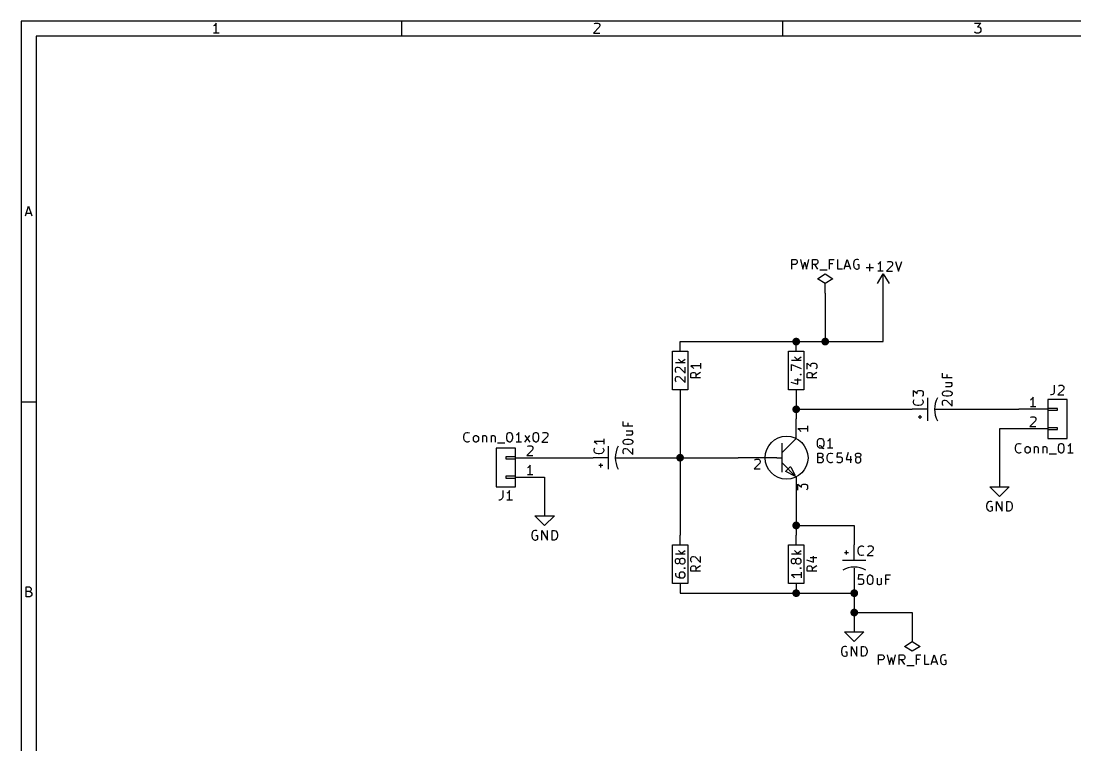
# Model space of a CAD drawing. Extents: x 10 to 287, y -200 to -10.
# Drawn here: x 10 to 148.3, y -105 to -10 of the extents above; entities that cross this region are included whole.
import ezdxf

# ---------------------------------------------------------------- set-up
doc = ezdxf.new("R2010")
doc.units = 0
doc.header["$MEASUREMENT"] = 0

msp = doc.modelspace()

# ---------------------------------------------------------------- linework, layer by layer
at = {"layer": 'Cyan 2'}
for p, q in [((111.176, -42.5704), (111.176, -41.3004)), ((111.176, -41.3004), (111.658, -41.3004)), ((111.658, -41.3004), (111.785, -41.3512)), ((111.785, -41.3512), (111.836, -41.402)), ((111.836, -41.402), (111.887, -41.529)), ((112.319, -41.3004), (112.624, -42.5704)), ((113.106, -42.5704), (113.411, -41.3004)), ((113.894, -42.5704), (113.894, -41.3004)), ((113.894, -41.3004), (114.376, -41.3004)), ((114.376, -41.3004), (114.503, -41.3512)), ((114.503, -41.3512), (114.554, -41.402)), ((114.554, -41.402), (114.605, -41.529)), ((116.129, -42.5704), (116.129, -41.3004)), ((116.129, -41.3004), (116.738, -41.3004)), ((117.221, -42.5704), (117.221, -41.3004)), ((118.059, -42.5704), (118.466, -41.3004)), ((118.466, -41.3004), (118.897, -42.5704)), ((119.38, -41.4782), (119.329, -41.6052)), ((119.507, -41.3512), (119.38, -41.4782)), ((119.685, -41.3004), (119.507, -41.3512)), ((119.863, -41.3004), (119.685, -41.3004)), ((119.99, -41.3512), (119.863, -41.3004)), ((111.658, -41.9608), (111.176, -41.9608)), ((111.785, -41.8846), (111.658, -41.9608)), ((111.836, -41.8338), (111.785, -41.8846)), ((111.887, -41.7068), (111.836, -41.8338)), ((111.887, -41.529), (111.887, -41.7068)), ((112.624, -42.5704), (112.878, -41.656)), ((112.878, -41.656), (113.106, -42.5704)), ((114.376, -41.9608), (113.894, -41.9608)), ((114.605, -42.5704), (114.198, -41.9608)), ((114.503, -41.8846), (114.376, -41.9608)), ((114.554, -41.8338), (114.503, -41.8846)), ((114.605, -41.7068), (114.554, -41.8338)), ((114.605, -41.529), (114.605, -41.7068)), ((114.859, -42.672), (115.824, -42.672)), ((116.561, -41.8846), (116.129, -41.8846)), ((117.831, -42.5704), (117.221, -42.5704)), ((118.186, -42.1894), (118.77, -42.1894)), ((119.329, -41.6052), (119.278, -41.8338)), ((119.278, -41.8338), (119.278, -42.0116)), ((119.278, -42.0116), (119.329, -42.2656)), ((119.329, -42.2656), (119.38, -42.3672)), ((119.38, -42.3672), (119.507, -42.4942)), ((119.507, -42.4942), (119.685, -42.5704)), ((119.685, -42.5704), (119.812, -42.5704)), ((120.04, -42.0116), (119.812, -42.0116)), ((119.812, -42.5704), (119.99, -42.4942)), ((119.99, -42.4942), (120.04, -42.4434)), ((120.04, -42.4434), (120.04, -42.0116)), ((120.955, -42.3418), (121.92, -42.3418)), ((121.437, -42.8244), (121.437, -41.8592)), ((122.58, -41.8592), (122.479, -41.91)), ((123.19, -42.8244), (122.479, -42.8244)), ((122.707, -41.7322), (122.58, -41.8592)), ((122.834, -41.5544), (122.707, -41.7322)), ((122.834, -42.8244), (122.834, -41.5544)), ((124.358, -42.0878), (123.622, -42.8244)), ((123.622, -42.8244), (124.409, -42.8244)), ((123.698, -41.656), (123.749, -41.6052)), ((123.749, -41.6052), (123.876, -41.5544)), ((123.876, -41.5544), (124.181, -41.5544)), ((124.181, -41.5544), (124.282, -41.6052)), ((124.282, -41.6052), (124.358, -41.656)), ((124.358, -41.656), (124.409, -41.783)), ((124.409, -41.91), (124.358, -42.0878)), ((124.409, -41.783), (124.409, -41.91)), ((124.79, -41.5544), (125.197, -42.8244)), ((125.197, -42.8244), (125.628, -41.5544)), ((97.1804, -54.864), (95.9104, -54.864)), ((96.3168, -54.3814), (96.7994, -54.864)), ((96.6978, -54.737), (97.1804, -54.3814)), ((99.2124, -55.245), (97.9424, -55.245)), ((97.9424, -55.245), (98.1202, -55.372)), ((99.2124, -54.8894), (99.2124, -55.6006)), ((112.42, -54.5592), (111.15, -54.5592)), ((111.15, -55.9054), (111.15, -55.0672)), ((111.15, -55.0672), (112.42, -55.6006)), ((111.557, -54.0766), (112.039, -54.5592)), ((111.938, -54.4322), (112.42, -54.0766)), ((113.182, -55.6768), (113.182, -54.8894)), ((113.182, -54.8894), (113.665, -55.3212)), ((113.665, -55.118), (113.716, -55.0164)), ((113.665, -55.3212), (113.665, -55.118)), ((113.716, -55.0164), (113.767, -54.9402)), ((113.767, -54.9402), (113.894, -54.8894)), ((113.894, -54.8894), (114.198, -54.8894)), ((114.198, -54.8894), (114.325, -54.9402)), ((114.325, -54.9402), (114.376, -55.0164)), ((114.376, -55.0164), (114.452, -55.118)), ((114.452, -55.118), (114.452, -55.499)), ((95.9104, -55.6514), (95.9612, -55.5498)), ((95.9104, -55.9562), (95.9104, -55.6514)), ((95.9612, -56.0832), (95.9104, -55.9562)), ((95.9612, -55.5498), (96.012, -55.4736)), ((96.012, -56.134), (95.9612, -56.0832)), ((95.9612, -56.769), (96.012, -56.6928)), ((96.012, -55.4736), (96.139, -55.4228)), ((96.012, -56.6928), (96.139, -56.642)), ((96.139, -55.4228), (96.266, -55.4228)), ((96.139, -56.642), (96.266, -56.642)), ((96.266, -55.4228), (96.4438, -55.4736)), ((96.266, -56.642), (96.4438, -56.6928)), ((96.4438, -55.4736), (97.1804, -56.2102)), ((96.4438, -56.6928), (97.1804, -57.4294)), ((97.1804, -56.2102), (97.1804, -55.4228)), ((97.1804, -57.4294), (97.1804, -56.642)), ((97.9424, -56.3372), (97.9932, -56.2102)), ((97.9424, -56.8198), (97.9424, -56.3372)), ((97.9932, -56.2102), (98.044, -56.1594)), ((98.044, -56.1594), (98.171, -56.1086)), ((98.1202, -55.372), (98.2472, -55.499)), ((98.171, -56.1086), (98.3488, -56.1086)), ((98.2472, -55.499), (98.298, -55.6006)), ((98.3488, -56.1086), (98.4758, -56.1594)), ((98.4758, -56.1594), (98.5266, -56.2102)), ((98.5266, -56.2102), (98.6028, -56.3372)), ((99.2124, -56.1086), (98.6028, -56.515)), ((98.6028, -56.3372), (98.6028, -56.8198)), ((112.293, -56.388), (112.344, -56.3372)), ((112.344, -56.4388), (112.293, -56.388)), ((112.293, -56.388), (112.42, -56.388)), ((112.344, -56.3372), (112.42, -56.388)), ((112.42, -56.388), (112.344, -56.4388)), ((113.182, -56.3372), (113.233, -56.2102)), ((113.182, -56.8198), (113.182, -56.3372)), ((113.233, -56.2102), (113.284, -56.1594)), ((113.284, -56.1594), (113.411, -56.1086)), ((113.411, -56.1086), (113.589, -56.1086)), ((113.589, -56.1086), (113.716, -56.1594)), ((113.716, -56.1594), (113.767, -56.2102)), ((113.767, -56.2102), (113.843, -56.3372)), ((114.452, -56.1086), (113.843, -56.515)), ((113.843, -56.3372), (113.843, -56.8198)), ((114.376, -55.6006), (114.325, -55.6768)), ((114.452, -55.499), (114.376, -55.6006)), ((130.962, -56.8198), (130.962, -56.2102)), ((131.547, -56.388), (131.547, -56.8198)), ((95.9104, -56.8706), (95.9612, -56.769)), ((95.9104, -57.1754), (95.9104, -56.8706)), ((95.9612, -57.3024), (95.9104, -57.1754)), ((96.012, -57.3532), (95.9612, -57.3024)), ((99.2124, -56.8198), (97.9424, -56.8198)), ((111.074, -57.3786), (111.989, -57.658)), ((111.557, -57.0738), (112.42, -57.0738)), ((111.989, -57.658), (111.989, -56.896)), ((114.452, -56.8198), (113.182, -56.8198)), ((132.232, -56.8198), (130.962, -56.8198)), ((131.369, -57.4294), (132.232, -57.4294)), ((131.369, -57.9628), (132.029, -57.9628)), ((132.029, -57.9628), (132.156, -57.912)), ((132.156, -57.4802), (132.105, -57.4294)), ((132.232, -57.6072), (132.156, -57.4802)), ((132.156, -57.912), (132.232, -57.785)), ((132.232, -57.785), (132.232, -57.6072)), ((145.618, -57.8104), (145.618, -58.6994)), ((146.177, -57.912), (146.228, -57.8612)), ((146.228, -57.8612), (146.355, -57.8104)), ((146.355, -57.8104), (146.66, -57.8104)), ((146.66, -57.8104), (146.761, -57.8612)), ((146.761, -57.8612), (146.837, -57.912)), ((146.837, -57.912), (146.888, -58.039)), ((146.888, -58.039), (146.888, -58.166)), ((127.152, -59.2582), (127.152, -58.4708)), ((127.152, -58.4708), (127.635, -58.9026)), ((127.635, -58.6994), (127.686, -58.5978)), ((127.635, -58.9026), (127.635, -58.6994)), ((127.686, -58.5978), (127.737, -58.5216)), ((127.737, -58.5216), (127.864, -58.4708)), ((127.864, -58.4708), (128.168, -58.4708)), ((128.168, -58.4708), (128.295, -58.5216)), ((128.295, -58.5216), (128.346, -58.5978)), ((128.346, -59.182), (128.295, -59.2582)), ((128.346, -58.5978), (128.422, -58.6994)), ((128.422, -59.0804), (128.346, -59.182)), ((128.422, -58.6994), (128.422, -59.0804)), ((130.962, -58.8264), (131.013, -58.6994)), ((130.962, -58.9534), (130.962, -58.8264)), ((131.013, -59.055), (130.962, -58.9534)), ((131.013, -58.6994), (131.064, -58.6486)), ((131.064, -59.1312), (131.013, -59.055)), ((131.064, -58.6486), (131.191, -58.5724)), ((131.191, -59.182), (131.064, -59.1312)), ((131.191, -58.5724), (131.445, -58.5216)), ((131.445, -59.2328), (131.191, -59.182)), ((131.445, -58.5216), (131.75, -58.5216)), ((131.75, -59.2328), (131.445, -59.2328)), ((131.75, -58.5216), (131.978, -58.5724)), ((131.978, -59.182), (131.75, -59.2328)), ((131.978, -58.5724), (132.105, -58.6486)), ((132.105, -59.1312), (131.978, -59.182)), ((132.105, -58.6486), (132.156, -58.6994)), ((132.156, -59.055), (132.105, -59.1312)), ((132.156, -58.6994), (132.232, -58.8264)), ((132.232, -58.9534), (132.156, -59.055)), ((132.232, -58.8264), (132.232, -58.9534)), ((145.263, -59.0804), (145.136, -59.0804)), ((145.44, -59.0042), (145.263, -59.0804)), ((145.567, -58.8772), (145.44, -59.0042)), ((145.618, -58.6994), (145.567, -58.8772)), ((146.837, -58.3438), (146.101, -59.0804)), ((146.101, -59.0804), (146.888, -59.0804)), ((146.888, -58.166), (146.837, -58.3438)), ((127.152, -59.9186), (127.203, -59.7408)), ((127.152, -60.0456), (127.152, -59.9186)), ((127.203, -60.2234), (127.152, -60.0456)), ((127.203, -59.7408), (127.254, -59.69)), ((127.33, -60.3504), (127.203, -60.2234)), ((127.457, -60.4012), (127.33, -60.3504)), ((127.686, -60.452), (127.457, -60.4012)), ((127.864, -60.452), (127.686, -60.452)), ((128.118, -60.4012), (127.864, -60.452)), ((128.219, -60.3504), (128.118, -60.4012)), ((128.346, -60.2234), (128.219, -60.3504)), ((128.295, -59.69), (128.346, -59.7408)), ((128.346, -59.7408), (128.422, -59.9186)), ((128.422, -60.0456), (128.346, -60.2234)), ((128.422, -59.9186), (128.422, -60.0456)), ((130.962, -59.9694), (131.013, -59.8678)), ((130.962, -60.2742), (130.962, -59.9694)), ((131.013, -60.4012), (130.962, -60.2742)), ((131.013, -59.8678), (131.064, -59.7916)), ((131.064, -60.452), (131.013, -60.4012)), ((131.064, -59.7916), (131.191, -59.7408)), ((131.191, -59.7408), (131.318, -59.7408)), ((131.318, -59.7408), (131.496, -59.7916)), ((131.496, -59.7916), (132.232, -60.5282)), ((132.232, -60.5282), (132.232, -59.7408)), ((89.0524, -63.1698), (89.0524, -62.5602)), ((90.3224, -63.1698), (89.0524, -63.1698)), ((89.6366, -62.738), (89.6366, -63.1698)), ((68.1228, -64.516), (68.1736, -64.2874)), ((68.1228, -64.6938), (68.1228, -64.516)), ((68.1736, -64.9478), (68.1228, -64.6938)), ((68.1736, -64.2874), (68.2244, -64.1604)), ((68.2244, -65.0494), (68.1736, -64.9478)), ((68.2244, -64.1604), (68.3514, -64.0334)), ((68.3514, -64.0334), (68.5292, -63.9826)), ((68.5292, -63.9826), (68.6562, -63.9826)), ((68.6562, -63.9826), (68.834, -64.0334)), ((68.834, -64.0334), (68.8848, -64.0842)), ((69.3928, -64.643), (69.4436, -64.516)), ((69.3928, -64.9986), (69.3928, -64.643)), ((69.4436, -65.1256), (69.3928, -64.9986)), ((69.4436, -64.516), (69.4944, -64.4652)), ((69.4944, -64.4652), (69.6214, -64.389)), ((69.6214, -64.389), (69.7992, -64.389)), ((69.7992, -64.389), (69.9262, -64.4652)), ((69.9262, -64.4652), (69.977, -64.516)), ((69.977, -64.516), (70.0532, -64.643)), ((70.0532, -64.9986), (69.977, -65.1256)), ((70.0532, -64.643), (70.0532, -64.9986)), ((70.5866, -64.389), (70.5866, -65.2526)), ((70.5866, -64.516), (70.6374, -64.4652)), ((70.6374, -64.4652), (70.7644, -64.389)), ((70.7644, -64.389), (70.9422, -64.389)), ((70.9422, -64.389), (71.0692, -64.4652)), ((71.0692, -64.4652), (71.12, -64.5668)), ((71.12, -64.5668), (71.12, -65.2526)), ((71.7296, -64.389), (71.7296, -65.2526)), ((71.7296, -64.516), (71.7804, -64.4652)), ((71.7804, -64.4652), (71.9074, -64.389)), ((71.9074, -64.389), (72.0852, -64.389)), ((72.0852, -64.389), (72.2122, -64.4652)), ((72.2122, -64.4652), (72.263, -64.5668)), ((72.263, -64.5668), (72.263, -65.2526)), ((73.787, -64.4652), (73.8378, -64.2112)), ((73.787, -64.77), (73.787, -64.4652)), ((73.8378, -64.9986), (73.787, -64.77)), ((73.8378, -64.2112), (73.8886, -64.0842)), ((73.8886, -65.1256), (73.8378, -64.9986)), ((73.8886, -64.0842), (73.9648, -64.0334)), ((73.9648, -64.0334), (74.0664, -63.9826)), ((74.0664, -63.9826), (74.1934, -63.9826)), ((74.1934, -63.9826), (74.3204, -64.0334)), ((74.3204, -64.0334), (74.3712, -64.0842)), ((74.3712, -64.0842), (74.4474, -64.2112)), ((74.4474, -64.9986), (74.3712, -65.1256)), ((74.4474, -64.2112), (74.4982, -64.4652)), ((74.4982, -64.77), (74.4474, -64.9986)), ((74.4982, -64.4652), (74.4982, -64.77)), ((75.1078, -64.2874), (75.0062, -64.3382)), ((75.2348, -64.1604), (75.1078, -64.2874)), ((75.3618, -63.9826), (75.2348, -64.1604)), ((75.3618, -65.2526), (75.3618, -63.9826)), ((76.1492, -65.2526), (76.8096, -64.389)), ((76.1492, -64.389), (76.8096, -65.2526)), ((77.2414, -64.4652), (77.2922, -64.2112)), ((77.2414, -64.77), (77.2414, -64.4652)), ((77.2922, -64.9986), (77.2414, -64.77)), ((77.2922, -64.2112), (77.343, -64.0842)), ((77.343, -65.1256), (77.2922, -64.9986)), ((77.343, -64.0842), (77.4192, -64.0334)), ((77.4192, -64.0334), (77.5208, -63.9826)), ((77.5208, -63.9826), (77.6478, -63.9826)), ((77.6478, -63.9826), (77.7748, -64.0334)), ((77.7748, -64.0334), (77.8256, -64.0842)), ((77.8256, -64.0842), (77.9018, -64.2112)), ((77.9018, -64.9986), (77.8256, -65.1256)), ((77.9018, -64.2112), (77.9526, -64.4652)), ((77.9526, -64.77), (77.9018, -64.9986)), ((77.9526, -64.4652), (77.9526, -64.77)), ((79.121, -64.516), (78.3844, -65.2526)), ((78.4606, -64.0842), (78.5114, -64.0334)), ((78.5114, -64.0334), (78.6384, -63.9826)), ((78.6384, -63.9826), (78.9432, -63.9826)), ((78.9432, -63.9826), (79.0448, -64.0334)), ((79.0448, -64.0334), (79.121, -64.0842)), ((79.121, -64.0842), (79.1718, -64.2112)), ((79.1718, -64.3382), (79.121, -64.516)), ((79.1718, -64.2112), (79.1718, -64.3382)), ((86.5124, -64.8208), (86.5124, -65.532)), ((89.1032, -65.0494), (89.154, -64.9986)), ((89.154, -64.9986), (89.281, -64.9224)), ((89.281, -64.9224), (89.535, -64.8716)), ((89.4588, -63.7794), (90.3224, -63.7794)), ((89.4588, -64.3128), (90.1192, -64.3128)), ((89.535, -64.8716), (89.8398, -64.8716)), ((89.8398, -64.8716), (90.0684, -64.9224)), ((90.0684, -64.9224), (90.1954, -64.9986)), ((90.1192, -64.3128), (90.2462, -64.262)), ((90.2462, -63.8302), (90.1954, -63.7794)), ((90.1954, -64.9986), (90.2462, -65.0494)), ((90.3224, -63.9572), (90.2462, -63.8302)), ((90.2462, -64.262), (90.3224, -64.135)), ((90.3224, -64.135), (90.3224, -63.9572)), ((114.554, -65.2018), (114.605, -64.9732)), ((114.605, -64.9732), (114.732, -64.8462)), ((114.732, -64.8462), (114.833, -64.7954)), ((114.833, -64.7954), (115.087, -64.7954)), ((115.087, -64.7954), (115.214, -64.8462)), ((115.214, -64.8462), (115.316, -64.9732)), ((115.316, -64.9732), (115.392, -65.2018)), ((116.103, -64.9732), (115.976, -65.1002)), ((116.23, -64.7954), (116.103, -64.9732)), ((116.23, -66.0654), (116.23, -64.7954)), ((68.3514, -65.1764), (68.2244, -65.0494)), ((68.5292, -65.2526), (68.3514, -65.1764)), ((68.6562, -65.2526), (68.5292, -65.2526)), ((68.834, -65.1764), (68.6562, -65.2526)), ((68.8848, -65.1256), (68.834, -65.1764)), ((69.4944, -65.1764), (69.4436, -65.1256)), ((69.6214, -65.2526), (69.4944, -65.1764)), ((69.7992, -65.2526), (69.6214, -65.2526)), ((69.9262, -65.1764), (69.7992, -65.2526)), ((69.977, -65.1256), (69.9262, -65.1764)), ((72.5678, -65.3542), (73.533, -65.3542)), ((73.9648, -65.1764), (73.8886, -65.1256)), ((74.0664, -65.2526), (73.9648, -65.1764)), ((74.1934, -65.2526), (74.0664, -65.2526)), ((74.3204, -65.1764), (74.1934, -65.2526)), ((74.3712, -65.1256), (74.3204, -65.1764)), ((75.7174, -65.2526), (75.0062, -65.2526)), ((77.4192, -65.1764), (77.343, -65.1256)), ((77.5208, -65.2526), (77.4192, -65.1764)), ((77.6478, -65.2526), (77.5208, -65.2526)), ((77.7748, -65.1764), (77.6478, -65.2526)), ((77.8256, -65.1256), (77.7748, -65.1764)), ((78.3844, -65.2526), (79.1718, -65.2526)), ((86.5124, -65.1764), (85.2424, -65.1764)), ((85.2424, -65.1764), (85.4202, -65.3034)), ((85.2424, -66.2686), (85.2932, -66.0908)), ((85.2424, -66.3956), (85.2424, -66.2686)), ((85.2932, -66.5734), (85.2424, -66.3956)), ((85.2932, -66.0908), (85.344, -66.04)), ((85.4202, -65.3034), (85.5472, -65.4304)), ((85.5472, -65.4304), (85.598, -65.532)), ((86.3854, -66.04), (86.4362, -66.0908)), ((86.4362, -66.0908), (86.5124, -66.2686)), ((86.5124, -66.3956), (86.4362, -66.5734)), ((86.5124, -66.2686), (86.5124, -66.3956)), ((89.0524, -65.1764), (89.1032, -65.0494)), ((89.0524, -65.3034), (89.0524, -65.1764)), ((89.1032, -65.405), (89.0524, -65.3034)), ((89.0524, -66.3194), (89.1032, -66.2178)), ((89.0524, -66.6242), (89.0524, -66.3194)), ((89.154, -65.4812), (89.1032, -65.405)), ((89.1032, -66.2178), (89.154, -66.1416)), ((89.281, -65.532), (89.154, -65.4812)), ((89.154, -66.1416), (89.281, -66.0908)), ((89.535, -65.5828), (89.281, -65.532)), ((89.281, -66.0908), (89.408, -66.0908)), ((89.408, -66.0908), (89.5858, -66.1416)), ((89.8398, -65.5828), (89.535, -65.5828)), ((89.5858, -66.1416), (90.3224, -66.8782)), ((90.0684, -65.532), (89.8398, -65.5828)), ((90.1954, -65.4812), (90.0684, -65.532)), ((90.2462, -65.405), (90.1954, -65.4812)), ((90.2462, -65.0494), (90.3224, -65.1764)), ((90.3224, -65.3034), (90.2462, -65.405)), ((90.3224, -65.1764), (90.3224, -65.3034)), ((90.3224, -66.8782), (90.3224, -66.0908)), ((114.554, -65.6336), (114.554, -65.2018)), ((114.605, -65.8622), (114.554, -65.6336)), ((114.732, -65.9892), (114.605, -65.8622)), ((114.833, -66.0654), (114.732, -65.9892)), ((114.91, -65.7606), (114.783, -65.7606)), ((115.087, -66.0654), (114.833, -66.0654)), ((115.037, -65.8114), (114.91, -65.7606)), ((115.214, -65.9892), (115.037, -65.8114)), ((115.214, -65.9892), (115.087, -66.0654)), ((115.316, -65.8622), (115.214, -65.9892)), ((115.316, -66.1162), (115.214, -65.9892)), ((115.392, -65.6336), (115.316, -65.8622)), ((115.443, -66.167), (115.316, -66.1162)), ((115.392, -65.2018), (115.392, -65.6336)), ((115.976, -65.1002), (115.875, -65.151)), ((116.586, -66.0654), (115.875, -66.0654)), ((140.538, -65.9638), (140.589, -65.7352)), ((140.538, -66.1416), (140.538, -65.9638)), ((140.589, -66.3956), (140.538, -66.1416)), ((140.589, -65.7352), (140.64, -65.6082)), ((140.64, -66.4972), (140.589, -66.3956)), ((140.64, -65.6082), (140.767, -65.4812)), ((140.767, -65.4812), (140.945, -65.4304)), ((140.945, -65.4304), (141.072, -65.4304)), ((141.072, -65.4304), (141.249, -65.4812)), ((141.249, -65.4812), (141.3, -65.532)), ((141.808, -66.0908), (141.859, -65.9638)), ((141.808, -66.4464), (141.808, -66.0908)), ((141.859, -65.9638), (141.91, -65.913)), ((141.91, -65.913), (142.037, -65.8368)), ((142.037, -65.8368), (142.215, -65.8368)), ((142.215, -65.8368), (142.342, -65.913)), ((142.342, -65.913), (142.392, -65.9638)), ((142.392, -65.9638), (142.469, -66.0908)), ((142.469, -66.0908), (142.469, -66.4464)), ((143.002, -65.8368), (143.002, -66.7004)), ((143.002, -65.9638), (143.053, -65.913)), ((143.053, -65.913), (143.18, -65.8368)), ((143.18, -65.8368), (143.358, -65.8368)), ((143.358, -65.8368), (143.485, -65.913)), ((143.485, -65.913), (143.535, -66.0146)), ((143.535, -66.0146), (143.535, -66.7004)), ((144.145, -65.8368), (144.145, -66.7004)), ((144.145, -65.9638), (144.196, -65.913)), ((144.196, -65.913), (144.323, -65.8368)), ((144.323, -65.8368), (144.501, -65.8368)), ((144.501, -65.8368), (144.628, -65.913)), ((144.628, -65.913), (144.678, -66.0146)), ((144.678, -66.0146), (144.678, -66.7004)), ((146.202, -65.913), (146.253, -65.659)), ((146.202, -66.2178), (146.202, -65.913)), ((146.253, -66.4464), (146.202, -66.2178)), ((146.253, -65.659), (146.304, -65.532)), ((146.304, -65.532), (146.38, -65.4812)), ((146.38, -65.4812), (146.482, -65.4304)), ((146.482, -65.4304), (146.609, -65.4304)), ((146.609, -65.4304), (146.736, -65.4812)), ((146.736, -65.4812), (146.787, -65.532)), ((146.787, -65.532), (146.863, -65.659)), ((146.863, -65.659), (146.914, -65.913)), ((146.914, -66.2178), (146.863, -66.4464)), ((146.914, -65.913), (146.914, -66.2178)), ((147.523, -65.7352), (147.422, -65.786)), ((147.65, -65.6082), (147.523, -65.7352)), ((147.777, -65.4304), (147.65, -65.6082)), ((147.777, -66.7004), (147.777, -65.4304)), ((85.4202, -66.7004), (85.2932, -66.5734)), ((85.5472, -66.7512), (85.4202, -66.7004)), ((85.7758, -66.802), (85.5472, -66.7512)), ((85.9536, -66.802), (85.7758, -66.802)), ((86.2076, -66.7512), (85.9536, -66.802)), ((86.3092, -66.7004), (86.2076, -66.7512)), ((86.4362, -66.5734), (86.3092, -66.7004)), ((89.1032, -66.7512), (89.0524, -66.6242)), ((89.154, -66.802), (89.1032, -66.7512)), ((114.605, -67.9704), (114.605, -66.7004)), ((114.605, -66.7004), (115.037, -66.7004)), ((115.037, -67.2846), (114.605, -67.2846)), ((115.037, -66.7004), (115.138, -66.7512)), ((115.138, -67.2338), (115.037, -67.2846)), ((115.037, -67.2846), (115.214, -67.3608)), ((115.138, -66.7512), (115.214, -66.802)), ((115.214, -67.183), (115.138, -67.2338)), ((115.214, -66.802), (115.265, -66.929)), ((115.265, -67.056), (115.214, -67.183)), ((115.214, -67.3608), (115.265, -67.4116)), ((115.265, -66.929), (115.265, -67.056)), ((115.265, -67.4116), (115.316, -67.5386)), ((115.316, -67.7164), (115.265, -67.8434)), ((115.316, -67.5386), (115.316, -67.7164)), ((115.824, -67.2338), (115.875, -67.0052)), ((115.824, -67.4116), (115.824, -67.2338)), ((115.875, -67.6656), (115.824, -67.4116)), ((115.875, -67.0052), (115.926, -66.8782)), ((115.926, -67.7672), (115.875, -67.6656)), ((115.926, -66.8782), (116.053, -66.7512)), ((116.053, -67.8942), (115.926, -67.7672)), ((116.053, -66.7512), (116.23, -66.7004)), ((116.23, -66.7004), (116.357, -66.7004)), ((116.357, -66.7004), (116.535, -66.7512)), ((116.535, -66.7512), (116.586, -66.802)), ((117.145, -66.7004), (117.094, -67.2846)), ((117.094, -67.2846), (117.145, -67.2338)), ((117.754, -66.7004), (117.145, -66.7004)), ((117.145, -67.2338), (117.272, -67.183)), ((117.272, -67.183), (117.577, -67.183)), ((117.577, -67.183), (117.678, -67.2338)), ((117.678, -67.2338), (117.754, -67.2846)), ((117.754, -67.2846), (117.805, -67.4116)), ((117.805, -67.7164), (117.754, -67.8434)), ((117.805, -67.4116), (117.805, -67.7164)), ((118.593, -66.6242), (118.313, -67.5386)), ((118.313, -67.5386), (119.075, -67.5386)), ((118.897, -67.1068), (118.897, -67.9704)), ((119.532, -66.929), (119.583, -66.802)), ((119.532, -67.0052), (119.532, -66.929)), ((119.583, -67.1068), (119.532, -67.0052)), ((119.583, -67.3608), (119.532, -67.4878)), ((119.532, -67.4878), (119.532, -67.7164)), ((119.532, -67.7164), (119.583, -67.8434)), ((119.583, -66.802), (119.634, -66.7512)), ((119.634, -67.183), (119.583, -67.1068)), ((119.634, -67.2846), (119.583, -67.3608)), ((119.634, -66.7512), (119.761, -66.7004)), ((119.761, -67.2338), (119.634, -67.183)), ((119.761, -67.2338), (119.634, -67.2846)), ((119.761, -66.7004), (120.015, -66.7004)), ((120.015, -67.2338), (119.761, -67.2338)), ((120.015, -66.7004), (120.117, -66.7512)), ((120.117, -67.183), (120.015, -67.2338)), ((120.117, -67.2846), (120.015, -67.2338)), ((120.117, -66.7512), (120.193, -66.802)), ((120.193, -67.1068), (120.117, -67.183)), ((120.193, -67.3608), (120.117, -67.2846)), ((120.193, -66.802), (120.244, -66.929)), ((120.244, -67.0052), (120.193, -67.1068)), ((120.244, -67.4878), (120.193, -67.3608)), ((120.193, -67.8434), (120.244, -67.7164)), ((120.244, -66.929), (120.244, -67.0052)), ((120.244, -67.7164), (120.244, -67.4878)), ((140.767, -66.6242), (140.64, -66.4972)), ((140.945, -66.7004), (140.767, -66.6242)), ((141.072, -66.7004), (140.945, -66.7004)), ((141.249, -66.6242), (141.072, -66.7004)), ((141.3, -66.5734), (141.249, -66.6242)), ((141.859, -66.5734), (141.808, -66.4464)), ((141.91, -66.6242), (141.859, -66.5734)), ((142.037, -66.7004), (141.91, -66.6242)), ((142.215, -66.7004), (142.037, -66.7004)), ((142.342, -66.6242), (142.215, -66.7004)), ((142.392, -66.5734), (142.342, -66.6242)), ((142.469, -66.4464), (142.392, -66.5734)), ((144.983, -66.802), (145.948, -66.802)), ((146.304, -66.5734), (146.253, -66.4464)), ((146.38, -66.6242), (146.304, -66.5734)), ((146.482, -66.7004), (146.38, -66.6242)), ((146.609, -66.7004), (146.482, -66.7004)), ((146.736, -66.6242), (146.609, -66.7004)), ((146.787, -66.5734), (146.736, -66.6242)), ((146.863, -66.4464), (146.787, -66.5734)), ((148.133, -66.7004), (147.422, -66.7004)), ((115.087, -67.9704), (114.605, -67.9704)), ((115.214, -67.8942), (115.087, -67.9704)), ((115.265, -67.8434), (115.214, -67.8942)), ((116.23, -67.9704), (116.053, -67.8942)), ((116.357, -67.9704), (116.23, -67.9704)), ((116.535, -67.8942), (116.357, -67.9704)), ((116.586, -67.8434), (116.535, -67.8942)), ((117.145, -67.8942), (117.094, -67.8434)), ((117.272, -67.9704), (117.145, -67.8942)), ((117.577, -67.9704), (117.272, -67.9704)), ((117.678, -67.8942), (117.577, -67.9704)), ((117.754, -67.8434), (117.678, -67.8942)), ((119.583, -67.8434), (119.634, -67.8942)), ((119.634, -67.8942), (119.761, -67.9704)), ((119.761, -67.9704), (120.015, -67.9704)), ((120.015, -67.9704), (120.117, -67.8942)), ((120.117, -67.8942), (120.193, -67.8434)), ((73.2282, -71.6026), (73.2282, -72.4916)), ((73.8886, -71.9074), (73.787, -71.9582)), ((74.0156, -71.7804), (73.8886, -71.9074)), ((74.1426, -71.6026), (74.0156, -71.7804)), ((74.1426, -72.8726), (74.1426, -71.6026)), ((72.8726, -72.8726), (72.7456, -72.8726)), ((73.0504, -72.7964), (72.8726, -72.8726)), ((73.1774, -72.6694), (73.0504, -72.7964)), ((73.2282, -72.4916), (73.1774, -72.6694)), ((74.4982, -72.8726), (73.787, -72.8726)), ((136.855, -73.2282), (136.804, -73.3552)), ((136.982, -73.1012), (136.855, -73.2282)), ((137.16, -73.0504), (136.982, -73.1012)), ((137.338, -73.0504), (137.16, -73.0504)), ((137.465, -73.1012), (137.338, -73.0504)), ((138.074, -74.3204), (138.074, -73.0504)), ((138.074, -73.0504), (138.786, -74.3204)), ((138.786, -74.3204), (138.786, -73.0504)), ((139.395, -74.3204), (139.395, -73.0504)), ((139.395, -73.0504), (139.7, -73.0504)), ((139.7, -73.0504), (139.878, -73.1012)), ((139.878, -73.1012), (140.005, -73.2282)), ((140.005, -73.2282), (140.056, -73.3552)), ((136.804, -73.3552), (136.754, -73.5838)), ((136.754, -73.5838), (136.754, -73.7616)), ((136.754, -73.7616), (136.804, -74.0156)), ((136.804, -74.0156), (136.855, -74.1172)), ((136.855, -74.1172), (136.982, -74.2442)), ((136.982, -74.2442), (137.16, -74.3204)), ((137.16, -74.3204), (137.287, -74.3204)), ((137.516, -73.7616), (137.287, -73.7616)), ((137.287, -74.3204), (137.465, -74.2442)), ((137.465, -74.2442), (137.516, -74.1934)), ((137.516, -74.1934), (137.516, -73.7616)), ((139.7, -74.3204), (139.395, -74.3204)), ((139.878, -74.2442), (139.7, -74.3204)), ((140.005, -74.1172), (139.878, -74.2442)), ((140.056, -74.0156), (140.005, -74.1172)), ((140.056, -73.3552), (140.106, -73.5838)), ((140.106, -73.7616), (140.056, -74.0156)), ((140.106, -73.5838), (140.106, -73.7616)), ((77.1144, -77.1652), (77.0636, -77.3938)), ((77.0636, -77.3938), (77.0636, -77.5716)), ((77.1652, -77.0382), (77.1144, -77.1652)), ((77.2922, -76.9112), (77.1652, -77.0382)), ((77.47, -76.8604), (77.2922, -76.9112)), ((77.6478, -76.8604), (77.47, -76.8604)), ((77.7748, -76.9112), (77.6478, -76.8604)), ((78.3844, -78.1304), (78.3844, -76.8604)), ((78.3844, -76.8604), (79.0956, -78.1304)), ((79.0956, -78.1304), (79.0956, -76.8604)), ((79.7052, -78.1304), (79.7052, -76.8604)), ((79.7052, -76.8604), (80.01, -76.8604)), ((80.01, -76.8604), (80.1878, -76.9112)), ((80.1878, -76.9112), (80.3148, -77.0382)), ((80.3148, -77.0382), (80.3656, -77.1652)), ((80.3656, -77.1652), (80.4164, -77.3938)), ((80.4164, -77.3938), (80.4164, -77.5716)), ((77.0636, -77.5716), (77.1144, -77.8256)), ((77.1144, -77.8256), (77.1652, -77.9272)), ((77.1652, -77.9272), (77.2922, -78.0542)), ((77.2922, -78.0542), (77.47, -78.1304)), ((77.47, -78.1304), (77.597, -78.1304)), ((77.8256, -77.5716), (77.597, -77.5716)), ((77.597, -78.1304), (77.7748, -78.0542)), ((77.7748, -78.0542), (77.8256, -78.0034)), ((77.8256, -78.0034), (77.8256, -77.5716)), ((80.01, -78.1304), (79.7052, -78.1304)), ((80.1878, -78.0542), (80.01, -78.1304)), ((80.3148, -77.9272), (80.1878, -78.0542)), ((80.3656, -77.8256), (80.3148, -77.9272)), ((80.4164, -77.5716), (80.3656, -77.8256)), ((97.1804, -79.9592), (95.9104, -79.9592)), ((96.3168, -79.4766), (96.7994, -79.9592)), ((96.6978, -79.8322), (97.1804, -79.4766)), ((112.42, -79.9592), (111.15, -79.9592)), ((111.557, -79.4766), (112.039, -79.9592)), ((111.938, -79.8322), (112.42, -79.4766)), ((119.888, -79.4258), (119.939, -79.1972)), ((119.888, -79.6036), (119.888, -79.4258)), ((119.939, -79.8576), (119.888, -79.6036)), ((119.939, -79.1972), (119.99, -79.0702)), ((119.99, -79.9592), (119.939, -79.8576)), ((119.99, -79.0702), (120.117, -78.9432)), ((120.117, -80.0862), (119.99, -79.9592)), ((120.117, -78.9432), (120.294, -78.8924)), ((120.294, -80.1624), (120.117, -80.0862)), ((120.294, -78.8924), (120.421, -78.8924)), ((120.421, -80.1624), (120.294, -80.1624)), ((120.421, -78.8924), (120.599, -78.9432)), ((120.599, -80.0862), (120.421, -80.1624)), ((120.599, -78.9432), (120.65, -78.994)), ((120.65, -80.0354), (120.599, -80.0862)), ((121.818, -79.4258), (121.082, -80.1624)), ((121.082, -80.1624), (121.869, -80.1624)), ((121.158, -78.994), (121.209, -78.9432)), ((121.209, -78.9432), (121.336, -78.8924)), ((121.336, -78.8924), (121.641, -78.8924)), ((121.641, -78.8924), (121.742, -78.9432)), ((121.742, -78.9432), (121.818, -78.994)), ((121.818, -78.994), (121.869, -79.121)), ((121.869, -79.248), (121.818, -79.4258)), ((121.869, -79.121), (121.869, -79.248)), ((95.9104, -80.7466), (95.9612, -80.645)), ((95.9104, -81.0006), (95.9104, -80.7466)), ((95.9612, -81.1276), (95.9104, -81.0006)), ((95.9612, -80.645), (96.012, -80.5688)), ((96.012, -81.1784), (95.9612, -81.1276)), ((96.012, -80.5688), (96.139, -80.518)), ((96.139, -81.2292), (96.012, -81.1784)), ((96.139, -80.518), (96.2152, -80.518)), ((96.2152, -81.2292), (96.139, -81.2292)), ((96.2152, -80.518), (96.3168, -80.5688)), ((96.3168, -81.1784), (96.2152, -81.2292)), ((96.3168, -80.5688), (96.393, -80.645)), ((96.393, -81.1276), (96.3168, -81.1784)), ((96.393, -80.645), (96.4438, -80.7466)), ((96.4438, -81.0006), (96.393, -81.1276)), ((96.4946, -80.645), (96.4438, -80.7466)), ((96.4438, -80.7466), (96.4438, -81.0006)), ((96.4438, -81.0006), (96.4946, -81.1276)), ((96.5708, -80.5688), (96.4946, -80.645)), ((96.4946, -81.1276), (96.5708, -81.1784)), ((96.6978, -80.518), (96.5708, -80.5688)), ((96.5708, -81.1784), (96.6978, -81.2292)), ((96.9264, -80.518), (96.6978, -80.518)), ((96.6978, -81.2292), (96.9264, -81.2292)), ((97.0534, -80.5688), (96.9264, -80.518)), ((96.9264, -81.2292), (97.0534, -81.1784)), ((97.1042, -80.645), (97.0534, -80.5688)), ((97.0534, -81.1784), (97.1042, -81.1276)), ((97.1804, -80.7466), (97.1042, -80.645)), ((97.1042, -81.1276), (97.1804, -81.0006)), ((97.1804, -81.0006), (97.1804, -80.7466)), ((97.9424, -80.518), (97.9932, -80.4164)), ((97.9424, -80.8228), (97.9424, -80.518)), ((97.9932, -80.9498), (97.9424, -80.8228)), ((97.9424, -81.7372), (97.9932, -81.6102)), ((97.9932, -80.4164), (98.044, -80.3402)), ((98.044, -81.0006), (97.9932, -80.9498)), ((97.9932, -81.6102), (98.044, -81.5594)), ((98.044, -80.3402), (98.171, -80.2894)), ((98.044, -81.5594), (98.171, -81.5086)), ((98.171, -80.2894), (98.298, -80.2894)), ((98.171, -81.5086), (98.3488, -81.5086)), ((98.298, -80.2894), (98.4758, -80.3402)), ((98.3488, -81.5086), (98.4758, -81.5594)), ((98.4758, -80.3402), (99.2124, -81.0768)), ((98.4758, -81.5594), (98.5266, -81.6102)), ((98.5266, -81.6102), (98.6028, -81.7372)), ((99.2124, -81.5086), (98.6028, -81.915)), ((99.2124, -81.0768), (99.2124, -80.2894)), ((111.15, -80.7466), (111.201, -80.645)), ((111.15, -81.0006), (111.15, -80.7466)), ((111.201, -81.1276), (111.15, -81.0006)), ((111.201, -80.645), (111.252, -80.5688)), ((111.252, -81.1784), (111.201, -81.1276)), ((111.252, -80.5688), (111.379, -80.518)), ((111.379, -81.2292), (111.252, -81.1784)), ((111.379, -80.518), (111.455, -80.518)), ((111.455, -81.2292), (111.379, -81.2292)), ((111.455, -80.518), (111.557, -80.5688)), ((111.557, -81.1784), (111.455, -81.2292)), ((111.557, -80.5688), (111.633, -80.645)), ((111.633, -81.1276), (111.557, -81.1784)), ((111.633, -80.645), (111.684, -80.7466)), ((111.684, -81.0006), (111.633, -81.1276)), ((111.735, -80.645), (111.684, -80.7466)), ((111.684, -80.7466), (111.684, -81.0006)), ((111.684, -81.0006), (111.735, -81.1276)), ((111.811, -80.5688), (111.735, -80.645)), ((111.735, -81.1276), (111.811, -81.1784)), ((111.938, -80.518), (111.811, -80.5688)), ((111.811, -81.1784), (111.938, -81.2292)), ((112.166, -80.518), (111.938, -80.518)), ((111.938, -81.2292), (112.166, -81.2292)), ((112.293, -80.5688), (112.166, -80.518)), ((112.166, -81.2292), (112.293, -81.1784)), ((112.344, -80.645), (112.293, -80.5688)), ((112.293, -81.1784), (112.344, -81.1276)), ((112.42, -80.7466), (112.344, -80.645)), ((112.344, -81.1276), (112.42, -81.0006)), ((112.42, -81.0006), (112.42, -80.7466)), ((113.106, -80.7212), (114.021, -81.0006)), ((113.182, -81.7372), (113.233, -81.6102)), ((113.233, -81.6102), (113.284, -81.5594)), ((113.284, -81.5594), (113.411, -81.5086)), ((113.411, -81.5086), (113.589, -81.5086)), ((113.589, -80.4164), (114.452, -80.4164)), ((113.589, -81.5086), (113.716, -81.5594)), ((113.716, -81.5594), (113.767, -81.6102)), ((113.767, -81.6102), (113.843, -81.7372)), ((114.452, -81.5086), (113.843, -81.915)), ((114.021, -81.0006), (114.021, -80.2386)), ((95.9104, -82.4738), (95.9104, -82.7024)), ((95.9104, -82.7024), (95.9612, -82.8294)), ((95.9612, -82.8294), (96.012, -82.8802)), ((96.012, -82.8802), (96.2152, -83.0072)), ((96.4438, -82.4738), (96.393, -82.5754)), ((96.393, -82.5754), (96.393, -82.8294)), ((96.393, -82.8294), (96.4438, -82.9564)), ((96.4946, -82.3976), (96.4438, -82.4738)), ((96.4438, -82.9564), (96.4946, -83.0072)), ((96.6216, -82.3468), (96.4946, -82.3976)), ((96.9264, -82.3468), (96.6216, -82.3468)), ((97.0534, -82.3976), (96.9264, -82.3468)), ((97.0534, -81.788), (97.1042, -81.7372)), ((97.1042, -81.8388), (97.0534, -81.788)), ((97.0534, -81.788), (97.1804, -81.788)), ((97.1042, -82.4738), (97.0534, -82.3976)), ((97.0534, -83.0072), (97.1042, -82.9564)), ((97.1042, -81.7372), (97.1804, -81.788)), ((97.1804, -81.788), (97.1042, -81.8388)), ((97.1804, -82.5754), (97.1042, -82.4738)), ((97.1042, -82.9564), (97.1804, -82.8294)), ((97.1804, -82.8294), (97.1804, -82.5754)), ((97.9424, -82.2198), (97.9424, -81.7372)), ((99.2124, -82.2198), (97.9424, -82.2198)), ((98.6028, -81.7372), (98.6028, -82.2198)), ((112.42, -82.7024), (111.15, -82.7024)), ((111.15, -82.7024), (111.328, -82.8294)), ((111.328, -82.8294), (111.455, -82.9564)), ((111.455, -82.9564), (111.506, -83.058)), ((112.293, -81.788), (112.344, -81.7372)), ((112.344, -81.8388), (112.293, -81.788)), ((112.293, -81.788), (112.42, -81.788)), ((112.344, -81.7372), (112.42, -81.788)), ((112.42, -81.788), (112.344, -81.8388)), ((112.42, -82.3468), (112.42, -83.058)), ((113.182, -82.2198), (113.182, -81.7372)), ((114.452, -82.2198), (113.182, -82.2198)), ((113.843, -81.7372), (113.843, -82.2198)), ((119.939, -82.7024), (119.888, -83.2866)), ((120.548, -82.7024), (119.939, -82.7024)), ((121.107, -83.185), (121.158, -82.931)), ((121.158, -82.931), (121.209, -82.804)), ((121.209, -82.804), (121.285, -82.7532)), ((121.285, -82.7532), (121.387, -82.7024)), ((121.387, -82.7024), (121.514, -82.7024)), ((121.514, -82.7024), (121.641, -82.7532)), ((121.641, -82.7532), (121.691, -82.804)), ((121.691, -82.804), (121.768, -82.931)), ((121.768, -82.931), (121.818, -83.185)), ((123.52, -83.9724), (123.52, -82.7024)), ((123.52, -82.7024), (124.13, -82.7024)), ((96.2152, -83.0072), (96.4438, -83.058)), ((96.4438, -83.058), (96.9264, -83.058)), ((96.4946, -83.0072), (96.6216, -83.058)), ((96.9264, -83.058), (97.0534, -83.0072)), ((119.888, -83.2866), (119.939, -83.2358)), ((119.939, -83.8962), (119.888, -83.8454)), ((119.939, -83.2358), (120.066, -83.185)), ((120.066, -83.9724), (119.939, -83.8962)), ((120.066, -83.185), (120.371, -83.185)), ((120.371, -83.9724), (120.066, -83.9724)), ((120.371, -83.185), (120.472, -83.2358)), ((120.472, -83.8962), (120.371, -83.9724)), ((120.472, -83.2358), (120.548, -83.2866)), ((120.548, -83.8454), (120.472, -83.8962)), ((120.548, -83.2866), (120.599, -83.4136)), ((120.599, -83.7184), (120.548, -83.8454)), ((120.599, -83.4136), (120.599, -83.7184)), ((121.107, -83.4898), (121.107, -83.185)), ((121.158, -83.7184), (121.107, -83.4898)), ((121.209, -83.8454), (121.158, -83.7184)), ((121.285, -83.8962), (121.209, -83.8454)), ((121.387, -83.9724), (121.285, -83.8962)), ((121.514, -83.9724), (121.387, -83.9724)), ((121.641, -83.8962), (121.514, -83.9724)), ((121.691, -83.8454), (121.641, -83.8962)), ((121.768, -83.7184), (121.691, -83.8454)), ((121.818, -83.4898), (121.768, -83.7184)), ((121.818, -83.185), (121.818, -83.4898)), ((122.377, -83.1088), (122.377, -83.7692)), ((122.377, -83.7692), (122.428, -83.8962)), ((122.428, -83.8962), (122.555, -83.9724)), ((122.555, -83.9724), (122.733, -83.9724)), ((122.733, -83.9724), (122.86, -83.8962)), ((122.86, -83.8962), (122.911, -83.8454)), ((122.911, -83.1088), (122.911, -83.9724)), ((123.952, -83.2866), (123.52, -83.2866)), ((117.754, -92.4052), (117.704, -92.6338)), ((117.704, -92.6338), (117.704, -92.8116)), ((117.805, -92.2782), (117.754, -92.4052)), ((117.932, -92.1512), (117.805, -92.2782)), ((118.11, -92.1004), (117.932, -92.1512)), ((118.288, -92.1004), (118.11, -92.1004)), ((118.415, -92.1512), (118.288, -92.1004)), ((119.024, -93.3704), (119.024, -92.1004)), ((119.024, -92.1004), (119.736, -93.3704)), ((119.736, -93.3704), (119.736, -92.1004)), ((120.345, -93.3704), (120.345, -92.1004)), ((120.345, -92.1004), (120.65, -92.1004)), ((120.65, -92.1004), (120.828, -92.1512)), ((120.828, -92.1512), (120.955, -92.2782)), ((120.955, -92.2782), (121.006, -92.4052)), ((121.006, -92.4052), (121.056, -92.6338)), ((121.056, -92.6338), (121.056, -92.8116)), ((117.704, -92.8116), (117.754, -93.0656)), ((117.754, -93.0656), (117.805, -93.1672)), ((117.805, -93.1672), (117.932, -93.2942)), ((117.932, -93.2942), (118.11, -93.3704)), ((118.11, -93.3704), (118.237, -93.3704)), ((118.466, -92.8116), (118.237, -92.8116)), ((118.237, -93.3704), (118.415, -93.2942)), ((118.415, -93.2942), (118.466, -93.2434)), ((118.466, -93.2434), (118.466, -92.8116)), ((120.65, -93.3704), (120.345, -93.3704)), ((120.828, -93.2942), (120.65, -93.3704)), ((120.955, -93.1672), (120.828, -93.2942)), ((121.006, -93.0656), (120.955, -93.1672)), ((121.056, -92.8116), (121.006, -93.0656)), ((122.58, -94.4626), (122.58, -93.1926)), ((122.58, -93.1926), (123.063, -93.1926)), ((123.063, -93.853), (122.58, -93.853)), ((123.063, -93.1926), (123.19, -93.2434)), ((123.19, -93.7768), (123.063, -93.853)), ((123.19, -93.2434), (123.241, -93.2942)), ((123.241, -93.726), (123.19, -93.7768)), ((123.241, -93.2942), (123.292, -93.4212)), ((123.292, -93.599), (123.241, -93.726)), ((123.292, -93.4212), (123.292, -93.599)), ((123.723, -93.1926), (124.028, -94.4626)), ((124.028, -94.4626), (124.282, -93.5482)), ((124.282, -93.5482), (124.511, -94.4626)), ((124.511, -94.4626), (124.816, -93.1926)), ((125.298, -94.4626), (125.298, -93.1926)), ((125.298, -93.1926), (125.781, -93.1926)), ((125.781, -93.853), (125.298, -93.853)), ((126.009, -94.4626), (125.603, -93.853)), ((125.781, -93.1926), (125.908, -93.2434)), ((125.908, -93.7768), (125.781, -93.853)), ((125.908, -93.2434), (125.959, -93.2942)), ((125.959, -93.726), (125.908, -93.7768)), ((125.959, -93.2942), (126.009, -93.4212)), ((126.009, -93.599), (125.959, -93.726)), ((126.009, -93.4212), (126.009, -93.599)), ((127.533, -94.4626), (127.533, -93.1926)), ((127.533, -93.1926), (128.143, -93.1926)), ((127.965, -93.7768), (127.533, -93.7768)), ((128.626, -94.4626), (128.626, -93.1926)), ((129.464, -94.4626), (129.87, -93.1926)), ((129.87, -93.1926), (130.302, -94.4626)), ((130.734, -93.4974), (130.683, -93.726)), ((130.683, -93.726), (130.683, -93.9038)), ((130.683, -93.9038), (130.734, -94.1578)), ((130.785, -93.3704), (130.734, -93.4974)), ((130.912, -93.2434), (130.785, -93.3704)), ((131.089, -93.1926), (130.912, -93.2434)), ((131.267, -93.1926), (131.089, -93.1926)), ((131.445, -93.9038), (131.216, -93.9038)), ((131.394, -93.2434), (131.267, -93.1926)), ((131.445, -94.3356), (131.445, -93.9038)), ((126.263, -94.5642), (127.229, -94.5642)), ((129.235, -94.4626), (128.626, -94.4626)), ((129.591, -94.0816), (130.175, -94.0816)), ((130.734, -94.1578), (130.785, -94.2594)), ((130.785, -94.2594), (130.912, -94.3864)), ((130.912, -94.3864), (131.089, -94.4626)), ((131.089, -94.4626), (131.216, -94.4626)), ((131.216, -94.4626), (131.394, -94.3864)), ((131.394, -94.3864), (131.445, -94.3356))]:
    msp.add_line(p, q, dxfattribs=at)
at = {"layer": 'Green 2'}
for p, q in [((115.57, -45.72), (115.57, -52.07)), ((123.19, -52.07), (123.19, -45.72)), ((96.52, -52.07), (123.19, -52.07)), ((96.52, -59.69), (96.52, -77.47)), ((111.76, -59.69), (111.76, -62.23)), ((111.76, -60.96), (127, -60.96)), ((132.08, -60.96), (140.97, -60.96)), ((140.97, -63.5), (138.43, -63.5)), ((138.43, -63.5), (138.43, -69.85)), ((78.74, -67.31), (85.09, -67.31)), ((90.17, -67.31), (104.14, -67.31)), ((78.74, -69.85), (78.74, -73.66)), ((111.76, -72.39), (111.76, -77.47)), ((111.76, -76.2), (119.38, -76.2)), ((119.38, -76.2), (119.38, -78.74)), ((119.38, -83.82), (119.38, -88.9)), ((96.52, -85.09), (119.38, -85.09)), ((119.38, -87.63), (127, -87.63)), ((127, -87.63), (127, -90.17))]:
    msp.add_line(p, q, dxfattribs=at)
at = {"layer": 'Green 2', "const_width": 0.508}
for points in [[(111.506, -52.07, 1), (112.014, -52.07, 1)], [(115.316, -52.07, 1), (115.824, -52.07, 1)], [(111.506, -60.96, 1), (112.014, -60.96, 1)], [(96.266, -67.31, 1), (96.774, -67.31, 1)], [(111.506, -76.2, 1), (112.014, -76.2, 1)], [(111.506, -85.09, 1), (112.014, -85.09, 1)], [(119.126, -85.09, 1), (119.634, -85.09, 1)], [(119.126, -87.63, 1), (119.634, -87.63, 1)]]:
    msp.add_lwpolyline(points, format="xyb", close=True, dxfattribs=at)
at = {"layer": 'L.Yellow'}
for p, q in [((144.78, -59.69), (144.78, -64.77)), ((147.32, -59.69), (144.78, -59.69)), ((147.32, -64.77), (147.32, -59.69)), ((144.78, -64.77), (147.32, -64.77)), ((74.93, -66.04), (72.39, -66.04)), ((72.39, -66.04), (72.39, -71.12)), ((74.93, -71.12), (74.93, -66.04)), ((72.39, -71.12), (74.93, -71.12))]:
    msp.add_line(p, q, dxfattribs=at)
at = {"layer": 'Red 2'}
for p, q in [((10.0076, -10.0076), (10.0076, -200)), ((286.995, -10.0076), (10.0076, -10.0076)), ((35.3822, -10.5918), (35.2552, -10.6426)), ((35.4838, -10.4648), (35.3822, -10.5918)), ((35.6108, -10.287), (35.4838, -10.4648)), ((35.6108, -11.5824), (35.6108, -10.287)), ((59.9948, -11.9888), (59.9948, -10.0076)), ((85.9028, -10.8204), (85.1662, -11.5824)), ((85.2424, -10.3886), (85.2932, -10.3378)), ((85.2932, -10.3378), (85.4202, -10.287)), ((85.4202, -10.287), (85.725, -10.287)), ((85.725, -10.287), (85.852, -10.3378)), ((85.852, -10.3378), (85.9028, -10.3886)), ((85.9028, -10.3886), (85.979, -10.5156)), ((85.979, -10.6426), (85.9028, -10.8204)), ((85.979, -10.5156), (85.979, -10.6426)), ((110.007, -11.9888), (110.007, -10.0076)), ((135.179, -10.287), (135.992, -10.287)), ((135.992, -10.287), (135.56, -10.7696)), ((135.56, -10.7696), (135.738, -10.7696)), ((135.738, -10.7696), (135.865, -10.8204)), ((135.865, -10.8204), (135.915, -10.8966)), ((135.915, -10.8966), (135.992, -11.0236)), ((135.992, -11.0236), (135.992, -11.3284)), ((11.9888, -11.9888), (11.9888, -198.018)), ((285.013, -11.9888), (11.9888, -11.9888)), ((35.9918, -11.5824), (35.2552, -11.5824)), ((85.1662, -11.5824), (85.979, -11.5824)), ((135.255, -11.5062), (135.179, -11.4554)), ((135.382, -11.5824), (135.255, -11.5062)), ((135.738, -11.5824), (135.382, -11.5824)), ((135.865, -11.5062), (135.738, -11.5824)), ((135.915, -11.4554), (135.865, -11.5062)), ((135.992, -11.3284), (135.915, -11.4554)), ((10.5664, -35.5854), (10.9982, -34.29)), ((10.9982, -34.29), (11.43, -35.5854)), ((10.6934, -35.2044), (11.303, -35.2044)), ((114.554, -43.815), (115.57, -43.18)), ((115.57, -44.45), (114.554, -43.815)), ((115.57, -43.18), (116.586, -43.815)), ((116.586, -43.815), (115.57, -44.45)), ((122.428, -44.45), (123.19, -43.18)), ((123.19, -45.72), (123.19, -43.18)), ((123.19, -43.18), (123.952, -44.45)), ((115.57, -45.72), (115.57, -44.45)), ((96.52, -53.34), (96.52, -52.07)), ((111.76, -53.34), (111.76, -52.07)), ((95.504, -58.42), (95.504, -53.34)), ((95.504, -53.34), (97.536, -53.34)), ((97.536, -53.34), (97.536, -58.42)), ((110.744, -58.42), (110.744, -53.34)), ((110.744, -53.34), (112.776, -53.34)), ((112.776, -53.34), (112.776, -58.42)), ((97.536, -58.42), (95.504, -58.42)), ((96.52, -58.42), (96.52, -59.69)), ((112.776, -58.42), (110.744, -58.42)), ((111.76, -58.42), (111.76, -59.69)), ((129.032, -62.484), (129.032, -59.436)), ((142.875, -59.3852), (142.748, -59.563)), ((142.875, -60.6552), (142.875, -59.3852)), ((10.0076, -59.9948), (11.9888, -59.9948)), ((142.621, -59.69), (142.519, -59.7408)), ((143.231, -60.6552), (142.519, -60.6552)), ((142.748, -59.563), (142.621, -59.69)), ((144.78, -59.69), (144.78, -64.77)), ((147.32, -59.69), (144.78, -59.69)), ((144.78, -60.833), (144.78, -61.087)), ((146.05, -60.833), (144.78, -60.833)), ((146.05, -61.087), (146.05, -60.833)), ((147.32, -64.77), (147.32, -59.69)), ((111.76, -64.77), (111.76, -62.23)), ((129.032, -60.96), (127, -60.96)), ((128.27, -61.976), (127.762, -61.976)), ((128.016, -62.23), (128.016, -61.722)), ((130.048, -60.96), (132.08, -60.96)), ((144.78, -60.96), (140.97, -60.96)), ((142.519, -62.0268), (142.57, -61.976)), ((142.57, -61.976), (142.697, -61.9252)), ((142.697, -61.9252), (143.002, -61.9252)), ((143.002, -61.9252), (143.104, -61.976)), ((143.104, -61.976), (143.18, -62.0268)), ((143.18, -62.0268), (143.231, -62.1538)), ((143.231, -62.1538), (143.231, -62.2808)), ((144.78, -61.087), (146.05, -61.087)), ((113.233, -63.5), (111.963, -63.5)), ((111.963, -63.5), (112.141, -63.627)), ((112.141, -63.627), (112.268, -63.754)), ((113.233, -63.1444), (113.233, -63.8556)), ((144.78, -63.5), (140.97, -63.5)), ((143.18, -62.4586), (142.443, -63.1952)), ((142.443, -63.1952), (143.231, -63.1952)), ((143.231, -62.2808), (143.18, -62.4586)), ((144.78, -63.373), (144.78, -63.627)), ((146.05, -63.373), (144.78, -63.373)), ((144.78, -63.627), (146.05, -63.627)), ((146.05, -63.627), (146.05, -63.373)), ((109.855, -66.675), (111.76, -64.77)), ((112.268, -63.754), (112.319, -63.8556)), ((144.78, -64.77), (147.32, -64.77)), ((74.93, -66.04), (72.39, -66.04)), ((72.39, -66.04), (72.39, -71.12)), ((74.93, -71.12), (74.93, -66.04)), ((77.1398, -66.2686), (76.4032, -67.0052)), ((76.4794, -65.8368), (76.5302, -65.786)), ((76.5302, -65.786), (76.6572, -65.7352)), ((76.6572, -65.7352), (76.962, -65.7352)), ((76.962, -65.7352), (77.0636, -65.786)), ((77.0636, -65.786), (77.1398, -65.8368)), ((77.1398, -65.8368), (77.1906, -65.9638)), ((77.1906, -66.0908), (77.1398, -66.2686)), ((77.1906, -65.9638), (77.1906, -66.0908)), ((87.122, -68.834), (87.122, -65.786)), ((109.855, -65.405), (109.855, -69.215)), ((74.93, -67.183), (73.66, -67.183)), ((73.66, -67.183), (73.66, -67.437)), ((73.66, -67.437), (74.93, -67.437)), ((74.93, -67.437), (74.93, -67.183)), ((74.93, -67.31), (78.74, -67.31)), ((76.4032, -67.0052), (77.1906, -67.0052)), ((87.122, -67.31), (85.09, -67.31)), ((88.138, -67.31), (90.17, -67.31)), ((109.22, -67.31), (104.14, -67.31)), ((106.324, -67.6148), (106.375, -67.564)), ((106.375, -67.564), (106.502, -67.5132)), ((106.502, -67.5132), (106.807, -67.5132)), ((106.807, -67.5132), (106.909, -67.564)), ((106.909, -67.564), (106.985, -67.6148)), ((106.985, -67.6148), (107.036, -67.7418)), ((107.036, -67.7418), (107.036, -67.8688)), ((109.22, -67.31), (109.855, -67.31)), ((76.581, -68.58), (76.4794, -68.6308)), ((76.708, -68.453), (76.581, -68.58)), ((76.835, -68.2752), (76.708, -68.453)), ((76.835, -69.5452), (76.835, -68.2752)), ((86.36, -68.326), (85.852, -68.326)), ((86.106, -68.58), (86.106, -68.072)), ((106.985, -68.0466), (106.248, -68.7832)), ((106.248, -68.7832), (107.036, -68.7832)), ((107.036, -67.8688), (106.985, -68.0466)), ((109.855, -67.945), (111.76, -69.85)), ((110.414, -69.0626), (110.947, -68.5292)), ((110.414, -69.1134), (110.414, -69.0626)), ((110.465, -69.1642), (110.414, -69.1134)), ((111.481, -69.6722), (110.465, -69.1642)), ((110.947, -68.5292), (110.947, -68.5038)), ((110.947, -68.5038), (111.023, -68.5038)), ((111.023, -68.5038), (111.074, -68.5546)), ((111.074, -68.5546), (111.582, -69.5706)), ((74.93, -69.723), (73.66, -69.723)), ((73.66, -69.723), (73.66, -69.977)), ((73.66, -69.977), (74.93, -69.977)), ((74.93, -69.977), (74.93, -69.723)), ((74.93, -69.85), (78.74, -69.85)), ((77.1906, -69.5452), (76.4794, -69.5452)), ((111.531, -69.6722), (111.481, -69.6722)), ((111.582, -69.6214), (111.531, -69.6722)), ((111.582, -69.5706), (111.582, -69.6214)), ((111.76, -69.85), (111.76, -72.39)), ((138.43, -69.85), (138.43, -71.12)), ((72.39, -71.12), (74.93, -71.12)), ((111.963, -71.5518), (111.963, -70.7644)), ((111.963, -70.7644), (112.446, -71.1962)), ((112.446, -70.993), (112.497, -70.8914)), ((112.446, -71.1962), (112.446, -70.993)), ((112.497, -70.8914), (112.547, -70.8152)), ((112.547, -70.8152), (112.674, -70.7644)), ((112.674, -70.7644), (112.979, -70.7644)), ((112.979, -70.7644), (113.106, -70.8152)), ((113.106, -70.8152), (113.157, -70.8914)), ((113.157, -71.4756), (113.106, -71.5518)), ((113.157, -70.8914), (113.233, -70.993)), ((113.233, -71.374), (113.157, -71.4756)), ((113.233, -70.993), (113.233, -71.374)), ((138.43, -72.39), (137.16, -71.12)), ((137.16, -71.12), (138.43, -71.12)), ((138.43, -71.12), (139.7, -71.12)), ((139.7, -71.12), (138.43, -72.39)), ((78.74, -73.66), (78.74, -74.93)), ((78.74, -76.2), (77.47, -74.93)), ((77.47, -74.93), (78.74, -74.93)), ((78.74, -74.93), (80.01, -74.93)), ((80.01, -74.93), (78.74, -76.2)), ((96.52, -78.74), (96.52, -77.47)), ((111.76, -78.74), (111.76, -77.47)), ((95.504, -83.82), (95.504, -78.74)), ((95.504, -78.74), (97.536, -78.74)), ((97.536, -78.74), (97.536, -83.82)), ((110.744, -83.82), (110.744, -78.74)), ((110.744, -78.74), (112.776, -78.74)), ((112.776, -78.74), (112.776, -83.82)), ((119.38, -80.772), (119.38, -78.74)), ((118.11, -79.756), (118.618, -79.756)), ((118.364, -80.01), (118.364, -79.502)), ((117.856, -80.772), (120.904, -80.772)), ((119.38, -81.788), (119.38, -83.82)), ((10.668, -85.5726), (10.668, -84.2772)), ((10.668, -84.2772), (11.0998, -84.2772)), ((11.0998, -84.2772), (11.2268, -84.328)), ((11.2268, -84.328), (11.2776, -84.3788)), ((11.2776, -84.3788), (11.3538, -84.5058)), ((97.536, -83.82), (95.504, -83.82)), ((96.52, -83.82), (96.52, -85.09)), ((112.776, -83.82), (110.744, -83.82)), ((111.76, -83.82), (111.76, -85.09)), ((11.0998, -84.8868), (10.668, -84.8868)), ((11.176, -85.5726), (10.668, -85.5726)), ((11.2268, -84.8106), (11.0998, -84.8868)), ((11.0998, -84.8868), (11.2776, -84.9376)), ((11.2776, -85.4964), (11.176, -85.5726)), ((11.2776, -84.7598), (11.2268, -84.8106)), ((11.3538, -84.6328), (11.2776, -84.7598)), ((11.2776, -84.9376), (11.3538, -85.0138)), ((11.3538, -85.4456), (11.2776, -85.4964)), ((11.3538, -84.5058), (11.3538, -84.6328)), ((11.3538, -85.0138), (11.4046, -85.1408)), ((11.4046, -85.3186), (11.3538, -85.4456)), ((11.4046, -85.1408), (11.4046, -85.3186)), ((119.38, -88.9), (119.38, -90.17)), ((119.38, -91.44), (118.11, -90.17)), ((118.11, -90.17), (119.38, -90.17)), ((119.38, -90.17), (120.65, -90.17)), ((120.65, -90.17), (119.38, -91.44)), ((127, -90.17), (127, -91.44)), ((125.984, -92.075), (127, -91.44)), ((127, -92.71), (125.984, -92.075)), ((127, -91.44), (128.016, -92.075)), ((128.016, -92.075), (127, -92.71))]:
    msp.add_line(p, q, dxfattribs=at)
msp.add_circle((110.49, -67.31), 2.8194, dxfattribs=at)
for centre, start, end in [((133.096, -60.96), -208.6, -151.4), ((91.186, -67.31), -208.6, -151.4), ((119.38, -84.836), -298.6, -241.4)]:
    msp.add_arc(centre, 3.175, start, end, dxfattribs=at)

doc.saveas('drawing.dxf')
